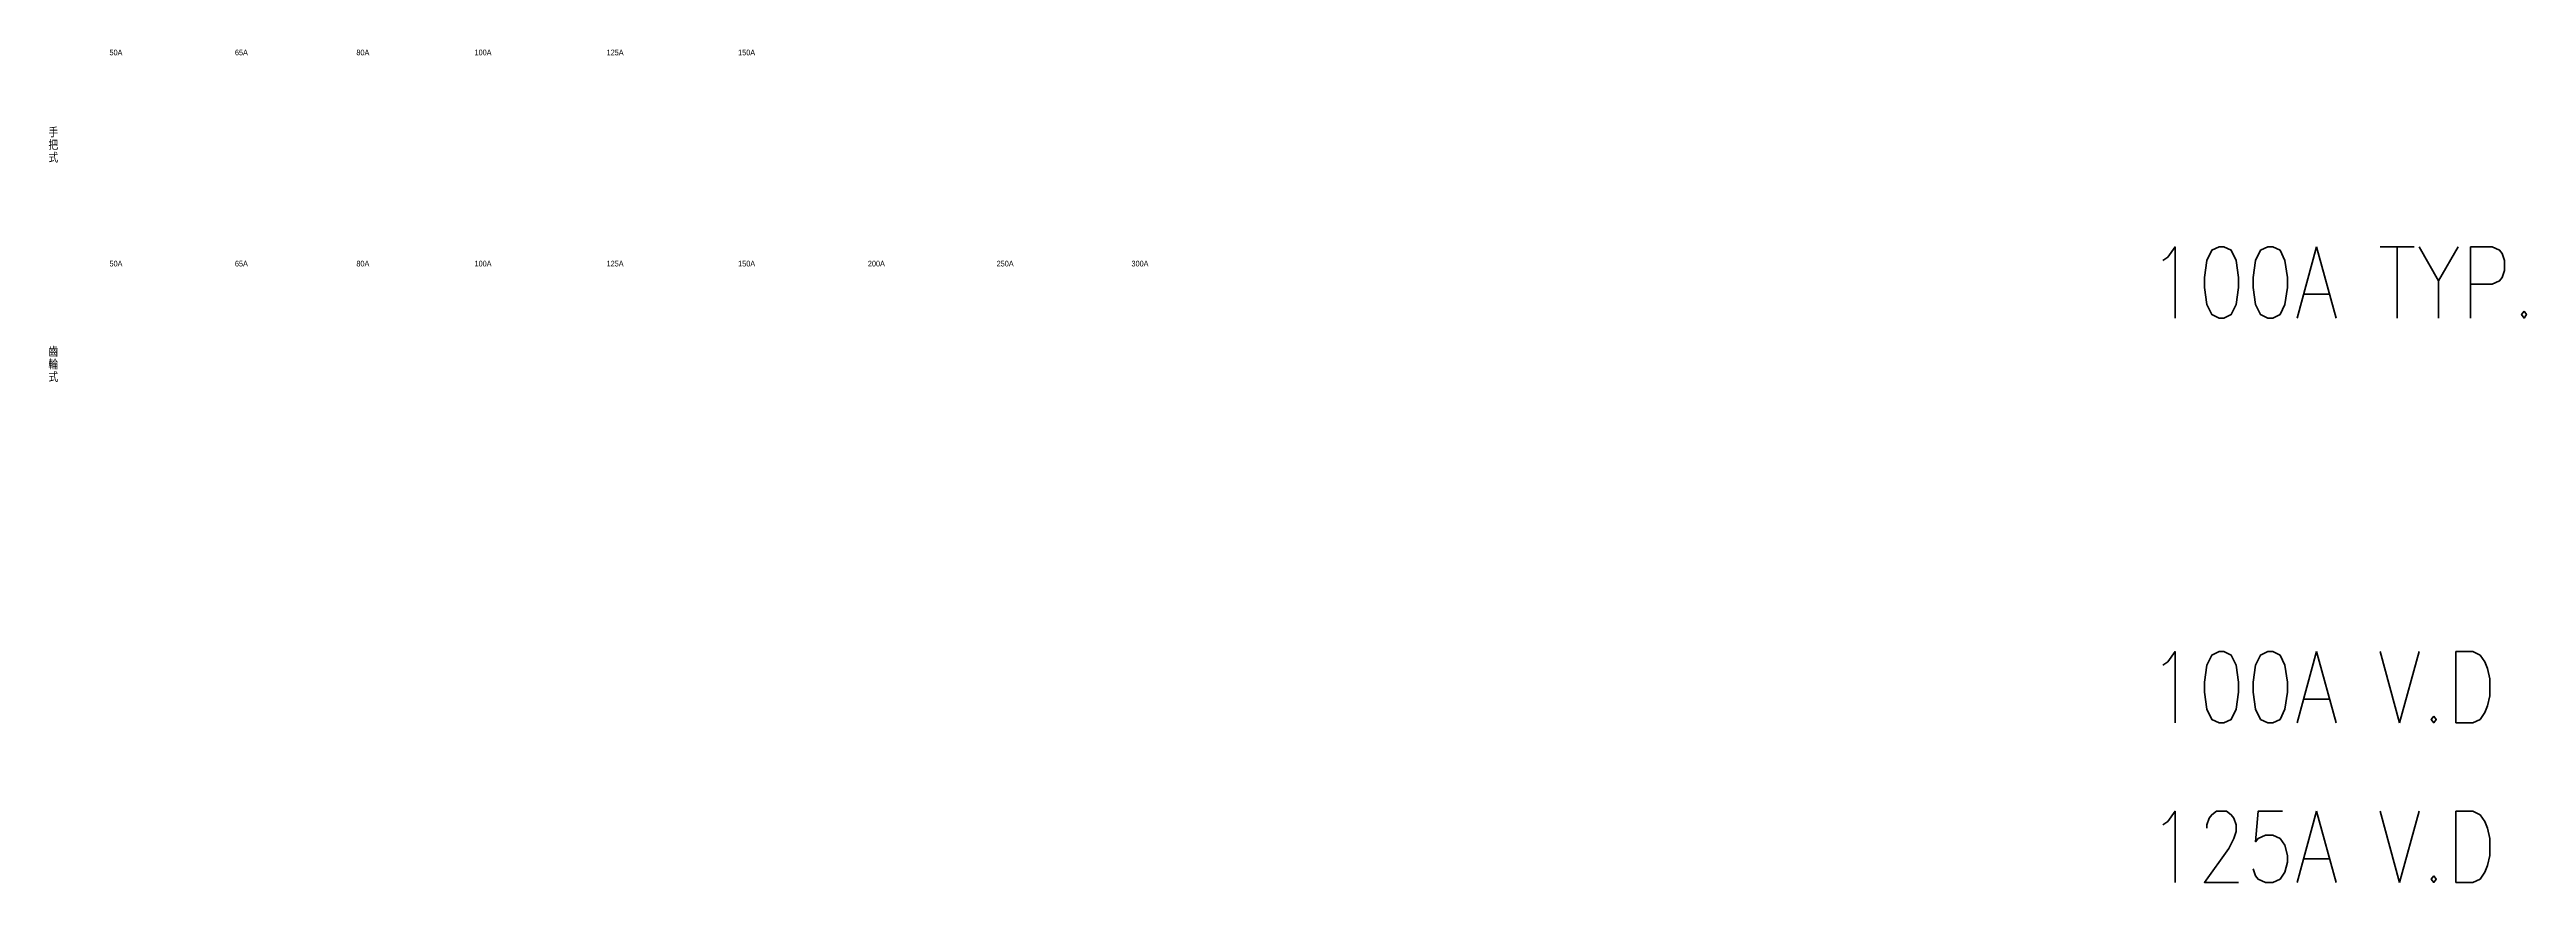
# Model space of a CAD drawing. Extents: x -32000 to 416743, y -254124 to 144214.
# Drawn here: x 354855 to 372259, y 104475 to 110328 of the extents above; entities that cross this region are included whole.
import ezdxf
from ezdxf.enums import TextEntityAlignment as Align

# ---------------------------------------------------------------- set-up
doc = ezdxf.new("R2010")
doc.units = 0
doc.header["$LTSCALE"] = 10
doc.layers.add('XFM1P40$0$FRAME', color=4, linetype='Continuous')
doc.layers.add('XFM1P40$0$M-CWTR-TEXT', color=250, linetype='Continuous')
doc.styles.add('XFM1P40$0$12P7-XCM2P10$0$AA-TXT', font='simplex.shx', dxfattribs={"bigfont": 'china.shx'})
doc.styles.add('XFM1P40$0$AU101S01', font='AU101S01.shx', dxfattribs={"bigfont": 'dayus.shx'})

# ---------------------------------------------------------------- blocks, each defined once
blk = doc.blocks.new('XFM1P40')
at = {"style": 'XFM1P40$0$AU101S01'}
for s, p in [('把', (354881, 109660.7, 0)), ('手', (354881, 109749.6, 0)), ('式', (354881, 109571.7, 0)), ('輪', (354881, 108119, 0)), ('齒', (354881, 108208, 0)), ('式', (354881, 108030.1, 0))]:
    blk.add_text(s, height=60, dxfattribs=at).set_placement(p, align=Align.MIDDLE)
at = {"layer": 'XFM1P40$0$FRAME', "style": 'XFM1P40$0$AU101S01', "width": 0.8}
for s, p in [('50A', (355321.3, 110307.6, 0)), ('65A', (356202.7, 110307.6, 0)), ('80A', (357056.3, 110307.6, 0)), ('100A', (357900.7, 110307.6, 0)), ('125A', (358828.7, 110307.6, 0)), ('150A', (359752.8, 110307.6, 0)), ('50A', (355321.3, 108823.8, 0)), ('65A', (356202.7, 108823.8, 0)), ('80A', (357056.3, 108823.8, 0)), ('100A', (357900.7, 108823.8, 0)), ('125A', (358828.7, 108823.8, 0)), ('150A', (359752.8, 108823.8, 0)), ('200A', (360664.4, 108823.8, 0)), ('250A', (361569.4, 108823.8, 0)), ('300A', (362516.8, 108823.8, 0))]:
    blk.add_text(s, height=40, dxfattribs=at).set_placement(p, align=Align.MIDDLE)
at = {"layer": 'XFM1P40$0$M-CWTR-TEXT', "style": 'XFM1P40$0$12P7-XCM2P10$0$AA-TXT', "width": 0.8}
for s, p in [('100A TYP.', (369601.9, 108691.5, 0)), ('100A V.D', (369601.9, 105846.8, 0)), ('125A V.D', (369601.9, 104724.7, 0))]:
    blk.add_text(s, height=500, dxfattribs=at).set_placement(p, align=Align.MIDDLE_LEFT)

msp = doc.modelspace()

# ---------------------------------------------------------------- block references
msp.add_blockref('XFM1P40', (0, 0))

doc.saveas('drawing.dxf')
